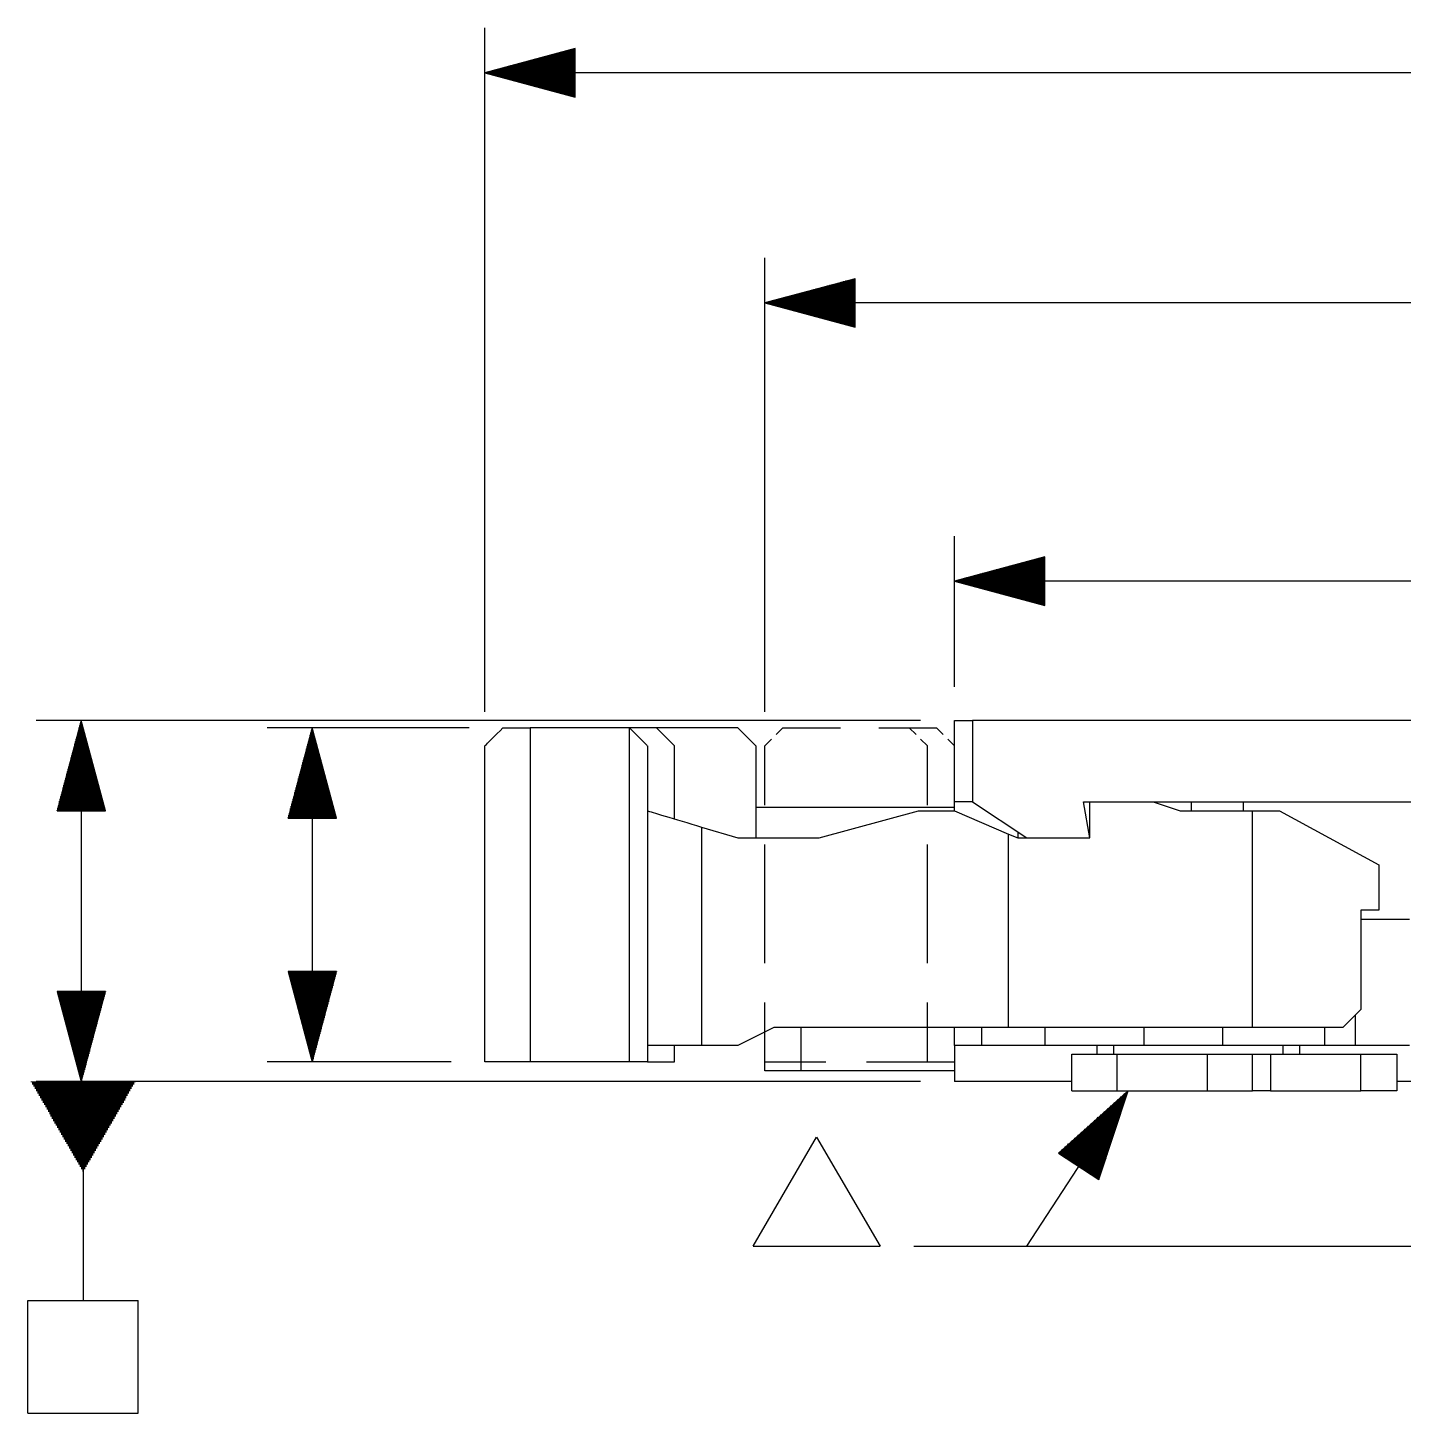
# Model space of a CAD drawing. Extents: x 0 to 420, y 0 to 297.
# Drawn here: x 162.2 to 223.1, y 110.4 to 171.8 of the extents above; entities that cross this region are included whole.
import ezdxf

# ---------------------------------------------------------------- set-up
doc = ezdxf.new("R2010")
doc.units = 0
doc.layers.add('541324033_sd', color=7, linetype='CONTINUOUS')

msp = doc.modelspace()

# ---------------------------------------------------------------- linework, layer by layer
at = {"layer": '541324033_sd', "color": 7}
for points in [[(182.416417, 141.475953), (182.416417, 171.792471)], [(186.416061, 170.668947), (185.686236, 170.668947)], [(186.416061, 170.69604), (185.787836, 170.69604)], [(186.416061, 170.723133), (185.889435, 170.723133)], [(186.416061, 170.750226), (185.991035, 170.750226)], [(186.416061, 170.77732), (186.092635, 170.77732)], [(186.416061, 170.804413), (186.194235, 170.804413)], [(186.416061, 170.832353), (186.295834, 170.832353)], [(186.416061, 170.859446), (186.397434, 170.859446)], [(186.416061, 170.859446), (186.397434, 170.859446)], [(186.416061, 170.069508), (183.451041, 170.069508)], [(186.416061, 170.096601), (183.552641, 170.096601)], [(186.416061, 170.123695), (183.654241, 170.123695)], [(186.416061, 170.151635), (183.755841, 170.151635)], [(186.416061, 170.178728), (183.85744, 170.178728)], [(186.416061, 170.205821), (183.95904, 170.205821)], [(186.416061, 170.232914), (184.06064, 170.232914)], [(186.416061, 170.260008), (184.16224, 170.260008)], [(186.416061, 170.287101), (184.263839, 170.287101)], [(186.416061, 170.315041), (184.365439, 170.315041)], [(186.416061, 170.342134), (184.467039, 170.342134)], [(186.416061, 170.369227), (184.568639, 170.369227)], [(186.416061, 170.396321), (184.670238, 170.396321)], [(186.416061, 170.423414), (184.771838, 170.423414)], [(186.416061, 170.450507), (184.873438, 170.450507)], [(186.416061, 170.4776), (184.975038, 170.4776)], [(186.416061, 170.50554), (185.076637, 170.50554)], [(186.416061, 170.532634), (185.178237, 170.532634)], [(186.416061, 170.559727), (185.279837, 170.559727)], [(186.416061, 170.58682), (185.381437, 170.58682)], [(186.416061, 170.613913), (185.483036, 170.613913)], [(186.416061, 170.641007), (185.584636, 170.641007)], [(234.81564, 169.792649), (182.416417, 169.792649)], [(186.416061, 169.797729), (182.435044, 169.797729)], [(186.416061, 169.787569), (182.435044, 169.787569)], [(186.416061, 169.824822), (182.536644, 169.824822)], [(186.416061, 169.760476), (182.536644, 169.760476)], [(186.416061, 169.851915), (182.638243, 169.851915)], [(186.416061, 169.732536), (182.638243, 169.732536)], [(186.416061, 169.879009), (182.739843, 169.879009)], [(186.416061, 169.705442), (182.739843, 169.705442)], [(186.416061, 169.906102), (182.841443, 169.906102)], [(186.416061, 169.678349), (182.841443, 169.678349)], [(186.416061, 169.933195), (182.943043, 169.933195)], [(186.416061, 169.651256), (182.943043, 169.651256)], [(186.416061, 169.961135), (183.044642, 169.961135)], [(186.416061, 169.624163), (183.044642, 169.624163)], [(186.416061, 169.988228), (183.146242, 169.988228)], [(186.416061, 169.597069), (183.146242, 169.597069)], [(186.416061, 170.015322), (183.247842, 170.015322)], [(186.416061, 169.569129), (183.247842, 169.569129)], [(186.416061, 170.042415), (183.349442, 170.042415)], [(186.416061, 169.542036), (183.349442, 169.542036)], [(186.416061, 169.514943), (183.451041, 169.514943)], [(186.416061, 169.48785), (183.552641, 169.48785)], [(186.416061, 169.460756), (183.654241, 169.460756)], [(186.416061, 169.433663), (183.755841, 169.433663)], [(186.416061, 169.40657), (183.85744, 169.40657)], [(186.416061, 169.37863), (183.95904, 169.37863)], [(186.416061, 169.351537), (184.06064, 169.351537)], [(186.416061, 169.324443), (184.16224, 169.324443)], [(186.416061, 169.29735), (184.263839, 169.29735)], [(186.416061, 169.270257), (184.365439, 169.270257)], [(186.416061, 169.243164), (184.467039, 169.243164)], [(186.416061, 169.215224), (184.568639, 169.215224)], [(186.416061, 169.18813), (184.670238, 169.18813)], [(186.416061, 169.161037), (184.771838, 169.161037)], [(186.416061, 169.133944), (184.873438, 169.133944)], [(186.416061, 169.106851), (184.975038, 169.106851)], [(186.416061, 169.079757), (185.076637, 169.079757)], [(186.416061, 169.051817), (185.178237, 169.051817)], [(186.416061, 169.024724), (185.279837, 169.024724)], [(186.416061, 168.997631), (185.381437, 168.997631)], [(186.416061, 168.970538), (185.483036, 168.970538)], [(186.416061, 168.943444), (185.584636, 168.943444)], [(186.416061, 168.916351), (185.686236, 168.916351)], [(186.416061, 168.889258), (185.787836, 168.889258)], [(186.416061, 168.861318), (185.889435, 168.861318)], [(186.416061, 168.834225), (185.991035, 168.834225)], [(186.416061, 168.807131), (186.092635, 168.807131)], [(186.416061, 168.780038), (186.194235, 168.780038)], [(186.416061, 168.752945), (186.295834, 168.752945)], [(186.416061, 168.725852), (186.397434, 168.725852)], [(186.416061, 168.725852), (186.397434, 168.725852)], [(194.81582, 141.475953), (194.81582, 161.597783)], [(198.81631, 160.228726), (197.17124, 160.228726)], [(198.81631, 160.256666), (197.273687, 160.256666)], [(198.81631, 160.283759), (197.375287, 160.283759)], [(198.81631, 160.310853), (197.476886, 160.310853)], [(198.81631, 160.337946), (197.578486, 160.337946)], [(198.81631, 160.365039), (197.679239, 160.365039)], [(198.81631, 160.392132), (197.781686, 160.392132)], [(198.81631, 160.419226), (197.883285, 160.419226)], [(198.81631, 160.447166), (197.984885, 160.447166)], [(198.81631, 160.474259), (198.086485, 160.474259)], [(198.81631, 160.501352), (198.187238, 160.501352)], [(198.81631, 160.528445), (198.289684, 160.528445)], [(198.81631, 160.555539), (198.391284, 160.555539)], [(198.81631, 160.582632), (198.492884, 160.582632)], [(198.81631, 160.610572), (198.594484, 160.610572)], [(198.81631, 160.637665), (198.695237, 160.637665)], [(198.81631, 160.664758), (198.797683, 160.664758)], [(198.81631, 160.664758), (198.797683, 160.664758)], [(198.81631, 159.630134), (194.936893, 159.630134)], [(198.81631, 159.657228), (195.038492, 159.657228)], [(198.81631, 159.684321), (195.139245, 159.684321)], [(198.81631, 159.711414), (195.241692, 159.711414)], [(198.81631, 159.739354), (195.343292, 159.739354)], [(198.81631, 159.766447), (195.444891, 159.766447)], [(198.81631, 159.793541), (195.546491, 159.793541)], [(198.81631, 159.820634), (195.647244, 159.820634)], [(198.81631, 159.847727), (195.749691, 159.847727)], [(198.81631, 159.87482), (195.85129, 159.87482)], [(198.81631, 159.901914), (195.95289, 159.901914)], [(198.81631, 159.929854), (196.05449, 159.929854)], [(198.81631, 159.956947), (196.155243, 159.956947)], [(198.81631, 159.98404), (196.257689, 159.98404)], [(198.81631, 160.011133), (196.359289, 160.011133)], [(198.81631, 160.038227), (196.460889, 160.038227)], [(198.81631, 160.06532), (196.562489, 160.06532)], [(198.81631, 160.09326), (196.663242, 160.09326)], [(198.81631, 160.120353), (196.765688, 160.120353)], [(198.81631, 160.147446), (196.867288, 160.147446)], [(198.81631, 160.17454), (196.968888, 160.17454)], [(198.81631, 160.201633), (197.070487, 160.201633)], [(234.81564, 159.597961), (194.81582, 159.597961)], [(198.81631, 159.603041), (194.835293, 159.603041)], [(198.81631, 159.592881), (194.835293, 159.592881)], [(198.81631, 159.565788), (194.936893, 159.565788)], [(198.81631, 159.538694), (195.038492, 159.538694)], [(198.81631, 159.510755), (195.139245, 159.510755)], [(198.81631, 159.483661), (195.241692, 159.483661)], [(198.81631, 159.456568), (195.343292, 159.456568)], [(198.81631, 159.429475), (195.444891, 159.429475)], [(198.81631, 159.402381), (195.546491, 159.402381)], [(198.81631, 159.375288), (195.647244, 159.375288)], [(198.81631, 159.347348), (195.749691, 159.347348)], [(198.81631, 159.320255), (195.85129, 159.320255)], [(198.81631, 159.293162), (195.95289, 159.293162)], [(198.81631, 159.266069), (196.05449, 159.266069)], [(198.81631, 159.238975), (196.155243, 159.238975)], [(198.81631, 159.211882), (196.257689, 159.211882)], [(198.81631, 159.184789), (196.359289, 159.184789)], [(198.81631, 159.156849), (196.460889, 159.156849)], [(198.81631, 159.129756), (196.562489, 159.129756)], [(198.81631, 159.102662), (196.663242, 159.102662)], [(198.81631, 159.075569), (196.765688, 159.075569)], [(198.81631, 159.048476), (196.867288, 159.048476)], [(198.81631, 159.021382), (196.968888, 159.021382)], [(198.81631, 158.993443), (197.070487, 158.993443)], [(198.81631, 158.966349), (197.17124, 158.966349)], [(198.81631, 158.939256), (197.273687, 158.939256)], [(198.81631, 158.912163), (197.375287, 158.912163)], [(198.81631, 158.885069), (197.476886, 158.885069)], [(198.81631, 158.857976), (197.578486, 158.857976)], [(198.81631, 158.830036), (197.679239, 158.830036)], [(198.81631, 158.802943), (197.781686, 158.802943)], [(198.81631, 158.77585), (197.883285, 158.77585)], [(198.81631, 158.748756), (197.984885, 158.748756)], [(198.81631, 158.721663), (198.086485, 158.721663)], [(198.81631, 158.69457), (198.187238, 158.69457)], [(198.81631, 158.667477), (198.289684, 158.667477)], [(198.81631, 158.639537), (198.391284, 158.639537)], [(198.81631, 158.612443), (198.492884, 158.612443)], [(198.81631, 158.58535), (198.594484, 158.58535)], [(198.81631, 158.558257), (198.695237, 158.558257)], [(198.81631, 158.531164), (198.797683, 158.531164)], [(198.81631, 158.531164), (198.797683, 158.531164)], [(203.216425, 142.59609), (203.216425, 149.271193)], [(207.216069, 147.95717), (205.775046, 147.95717)], [(207.216069, 147.984263), (205.876645, 147.984263)], [(207.216069, 148.011357), (205.978245, 148.011357)], [(207.216069, 148.03845), (206.079845, 148.03845)], [(207.216069, 148.065543), (206.181445, 148.065543)], [(207.216069, 148.093483), (206.283044, 148.093483)], [(207.216069, 148.120576), (206.384644, 148.120576)], [(207.216069, 148.14767), (206.486244, 148.14767)], [(207.216069, 148.174763), (206.587844, 148.174763)], [(207.216069, 148.201856), (206.689443, 148.201856)], [(207.216069, 148.228949), (206.791043, 148.228949)], [(207.216069, 148.256889), (206.892643, 148.256889)], [(207.216069, 148.283983), (206.994243, 148.283983)], [(207.216069, 148.311076), (207.095842, 148.311076)], [(207.216069, 148.338169), (207.197442, 148.338169)], [(207.216069, 148.338169), (207.197442, 148.338169)], [(207.216069, 147.357732), (203.539851, 147.357732)], [(207.216069, 147.385672), (203.641451, 147.385672)], [(207.216069, 147.412765), (203.743051, 147.412765)], [(207.216069, 147.439858), (203.84465, 147.439858)], [(207.216069, 147.466951), (203.94625, 147.466951)], [(207.216069, 147.494045), (204.04785, 147.494045)], [(207.216069, 147.521138), (204.14945, 147.521138)], [(207.216069, 147.548231), (204.251049, 147.548231)], [(207.216069, 147.576171), (204.352649, 147.576171)], [(207.216069, 147.603264), (204.454249, 147.603264)], [(207.216069, 147.630358), (204.555849, 147.630358)], [(207.216069, 147.657451), (204.657448, 147.657451)], [(207.216069, 147.684544), (204.759048, 147.684544)], [(207.216069, 147.711637), (204.860648, 147.711637)], [(207.216069, 147.739577), (204.962248, 147.739577)], [(207.216069, 147.766671), (205.063847, 147.766671)], [(207.216069, 147.793764), (205.165447, 147.793764)], [(207.216069, 147.820857), (205.267047, 147.820857)], [(207.216069, 147.84795), (205.368647, 147.84795)], [(207.216069, 147.875044), (205.470246, 147.875044)], [(207.216069, 147.902137), (205.571846, 147.902137)], [(207.216069, 147.930077), (205.673446, 147.930077)], [(234.81564, 147.271372), (203.216425, 147.271372)], [(207.216069, 147.276452), (203.235052, 147.276452)], [(207.216069, 147.266292), (203.235052, 147.266292)], [(207.216069, 147.303545), (203.336652, 147.303545)], [(207.216069, 147.239199), (203.336652, 147.239199)], [(207.216069, 147.330638), (203.438251, 147.330638)], [(207.216069, 147.212105), (203.438251, 147.212105)], [(207.216069, 147.185012), (203.539851, 147.185012)], [(207.216069, 147.157072), (203.641451, 147.157072)], [(207.216069, 147.129979), (203.743051, 147.129979)], [(207.216069, 147.102886), (203.84465, 147.102886)], [(207.216069, 147.075792), (203.94625, 147.075792)], [(207.216069, 147.048699), (204.04785, 147.048699)], [(207.216069, 147.021606), (204.14945, 147.021606)], [(207.216069, 146.993666), (204.251049, 146.993666)], [(207.216069, 146.966573), (204.352649, 146.966573)], [(207.216069, 146.939479), (204.454249, 146.939479)], [(207.216069, 146.912386), (204.555849, 146.912386)], [(207.216069, 146.885293), (204.657448, 146.885293)], [(207.216069, 146.8582), (204.759048, 146.8582)], [(207.216069, 146.83026), (204.860648, 146.83026)], [(207.216069, 146.803166), (204.962248, 146.803166)], [(207.216069, 146.776073), (205.063847, 146.776073)], [(207.216069, 146.74898), (205.165447, 146.74898)], [(207.216069, 146.721887), (205.267047, 146.721887)], [(207.216069, 146.694793), (205.368647, 146.694793)], [(207.216069, 146.6677), (205.470246, 146.6677)], [(207.216069, 146.63976), (205.571846, 146.63976)], [(207.216069, 146.612667), (205.673446, 146.612667)], [(207.216069, 146.585574), (205.775046, 146.585574)], [(207.216069, 146.55848), (205.876645, 146.55848)], [(207.216069, 146.531387), (205.978245, 146.531387)], [(207.216069, 146.504294), (206.079845, 146.504294)], [(207.216069, 146.476354), (206.181445, 146.476354)], [(207.216069, 146.449261), (206.283044, 146.449261)], [(207.216069, 146.422167), (206.384644, 146.422167)], [(207.216069, 146.395074), (206.486244, 146.395074)], [(207.216069, 146.367981), (206.587844, 146.367981)], [(207.216069, 146.340887), (206.689443, 146.340887)], [(207.216069, 146.313794), (206.791043, 146.313794)], [(207.216069, 146.285854), (206.892643, 146.285854)], [(207.216069, 146.258761), (206.994243, 146.258761)], [(207.216069, 146.231668), (207.095842, 146.231668)], [(207.216069, 146.204574), (207.197442, 146.204574)], [(207.216069, 146.204574), (207.197442, 146.204574)], [(201.716136, 141.095801), (162.53504, 141.095801)], [(164.421409, 137.096157), (164.421409, 140.670775)], [(164.448502, 137.096157), (164.448502, 140.772375)], [(164.475595, 137.096157), (164.475595, 140.873974)], [(164.502689, 137.096157), (164.502689, 140.975574)], [(164.530629, 137.096157), (164.530629, 141.077174)], [(164.535709, 141.095801), (164.535709, 125.096381)], [(164.539942, 137.096157), (164.539942, 141.077174)], [(164.567882, 137.096157), (164.567882, 140.975574)], [(164.594975, 137.096157), (164.594975, 140.873974)], [(164.622068, 137.096157), (164.622068, 140.772375)], [(164.649162, 137.096157), (164.649162, 140.670775)], [(181.716226, 140.775761), (172.768675, 140.775761)], [(174.736323, 136.776118), (174.736323, 140.655535)], [(174.763416, 136.776118), (174.763416, 140.757135)], [(174.768496, 140.775761), (174.768496, 125.976065)], [(174.773576, 136.776118), (174.773576, 140.757135)], [(174.801516, 136.776118), (174.801516, 140.655535)], [(182.416417, 139.97651), (182.423191, 139.983283), (182.444357, 140.00445), (182.479917, 140.04001), (182.529024, 140.08827), (182.59083, 140.150923), (182.666183, 140.226276), (182.754236, 140.314329), (182.854143, 140.414236), (182.964209, 140.524302), (183.085282, 140.645375), (183.215669, 140.775761)], [(183.215669, 140.775761), (184.416239, 140.775761)], [(188.816355, 140.775761), (184.416239, 140.775761)], [(184.416239, 140.775761), (184.416239, 125.976065)], [(190.016078, 140.775761), (188.816355, 140.775761)], [(188.816355, 140.775761), (188.920494, 140.671622), (189.022941, 140.569175), (189.122001, 140.470115), (189.21598, 140.376136), (189.303187, 140.288929), (189.381927, 140.210189), (189.450506, 140.14161), (189.508926, 140.08319), (189.554646, 140.036623), (189.588513, 140.003603), (189.608833, 139.982437), (189.616453, 139.97651)], [(188.816355, 125.976065), (188.816355, 140.775761)], [(190.816176, 139.97651), (190.016078, 140.775761)], [(193.616096, 140.775761), (190.016078, 140.775761)], [(194.416194, 139.97651), (193.616096, 140.775761)], [(195.316198, 140.476042), (195.615918, 140.775761), (198.166071, 140.775761)], [(199.866174, 140.775761), (202.416327, 140.775761)], [(201.516323, 140.476042), (201.215757, 140.775761)], [(202.716047, 140.476042), (202.416327, 140.775761)], [(203.216425, 137.495783), (203.216425, 141.095801)], [(203.216425, 141.095801), (204.015677, 141.095801)], [(234.81564, 141.095801), (204.015677, 141.095801)], [(204.015677, 141.095801), (204.015677, 137.495783)], [(164.258003, 137.096157), (164.258003, 140.061177)], [(164.285096, 137.096157), (164.285096, 140.162776)], [(164.312189, 137.096157), (164.312189, 140.264376)], [(164.339282, 137.096157), (164.339282, 140.365976)], [(164.367222, 137.096157), (164.367222, 140.467575)], [(164.394316, 137.096157), (164.394316, 140.569175)], [(164.676255, 137.096157), (164.676255, 140.569175)], [(164.703348, 137.096157), (164.703348, 140.467575)], [(164.731288, 137.096157), (164.731288, 140.365976)], [(164.758381, 137.096157), (164.758381, 140.264376)], [(164.785475, 137.096157), (164.785475, 140.162776)], [(164.812568, 137.096157), (164.812568, 140.061177)], [(174.572917, 136.776118), (174.572917, 140.045937)], [(174.60001, 136.776118), (174.60001, 140.147536)], [(174.62795, 136.776118), (174.62795, 140.249136)], [(174.655043, 136.776118), (174.655043, 140.350736)], [(174.682137, 136.776118), (174.682137, 140.452336)], [(174.70923, 136.776118), (174.70923, 140.553935)], [(174.82861, 136.776118), (174.82861, 140.553935)], [(174.855703, 136.776118), (174.855703, 140.452336)], [(174.882796, 136.776118), (174.882796, 140.350736)], [(174.909889, 136.776118), (174.909889, 140.249136)], [(174.936983, 136.776118), (174.936983, 140.147536)], [(174.964076, 136.776118), (174.964076, 140.045937)], [(182.416417, 125.976065), (182.416417, 139.97651)], [(189.616453, 139.97651), (189.616453, 125.976065)], [(190.816176, 136.736325), (190.816176, 139.97651)], [(194.416194, 139.97651), (194.416194, 135.895587)], [(194.81582, 137.351003), (194.81582, 139.97651), (195.116386, 140.276229)], [(202.015855, 137.351003), (202.015855, 139.97651), (201.716136, 140.276229)], [(203.216425, 139.97651), (202.915859, 140.276229)], [(164.094596, 137.096157), (164.094596, 139.451578)], [(164.12169, 137.096157), (164.12169, 139.553178)], [(164.148783, 137.096157), (164.148783, 139.654778)], [(164.176723, 137.096157), (164.176723, 139.756377)], [(164.203816, 137.096157), (164.203816, 139.857977)], [(164.230909, 137.096157), (164.230909, 139.959577)], [(164.839661, 137.096157), (164.839661, 139.959577)], [(164.866754, 137.096157), (164.866754, 139.857977)], [(164.893848, 137.096157), (164.893848, 139.756377)], [(164.921788, 137.096157), (164.921788, 139.654778)], [(164.948881, 137.096157), (164.948881, 139.553178)], [(164.975974, 137.096157), (164.975974, 139.451578)], [(174.409511, 136.776118), (174.409511, 139.436338)], [(174.437451, 136.776118), (174.437451, 139.537938)], [(174.464544, 136.776118), (174.464544, 139.639538)], [(174.491637, 136.776118), (174.491637, 139.741137)], [(174.51873, 136.776118), (174.51873, 139.842737)], [(174.545824, 136.776118), (174.545824, 139.944337)], [(174.992016, 136.776118), (174.992016, 139.944337)], [(175.019109, 136.776118), (175.019109, 139.842737)], [(175.046202, 136.776118), (175.046202, 139.741137)], [(175.073296, 136.776118), (175.073296, 139.639538)], [(175.100389, 136.776118), (175.100389, 139.537938)], [(175.127482, 136.776118), (175.127482, 139.436338)], [(163.93119, 137.096157), (163.93119, 138.84198)], [(163.958283, 137.096157), (163.958283, 138.943579)], [(163.985377, 137.096157), (163.985377, 139.045179)], [(164.013317, 137.096157), (164.013317, 139.146779)], [(164.04041, 137.096157), (164.04041, 139.248379)], [(164.067503, 137.096157), (164.067503, 139.349978)], [(165.003067, 137.096157), (165.003067, 139.349978)], [(165.030161, 137.096157), (165.030161, 139.248379)], [(165.057254, 137.096157), (165.057254, 139.146779)], [(165.085194, 137.096157), (165.085194, 139.045179)], [(165.112287, 137.096157), (165.112287, 138.943579)], [(165.13938, 137.096157), (165.13938, 138.84198)], [(174.246951, 136.776118), (174.246951, 138.82674)], [(174.274044, 136.776118), (174.274044, 138.928339)], [(174.301138, 136.776118), (174.301138, 139.029939)], [(174.328231, 136.776118), (174.328231, 139.131539)], [(174.355324, 136.776118), (174.355324, 139.233139)], [(174.382417, 136.776118), (174.382417, 139.334738)], [(175.155422, 136.776118), (175.155422, 139.334738)], [(175.182515, 136.776118), (175.182515, 139.233139)], [(175.209609, 136.776118), (175.209609, 139.131539)], [(175.236702, 136.776118), (175.236702, 139.029939)], [(175.263795, 136.776118), (175.263795, 138.928339)], [(175.290888, 136.776118), (175.290888, 138.82674)], [(163.740691, 137.096157), (163.740691, 138.130781)], [(163.767784, 137.096157), (163.767784, 138.232381)], [(163.794877, 137.096157), (163.794877, 138.333981)], [(163.82197, 137.096157), (163.82197, 138.435581)], [(163.84991, 137.096157), (163.84991, 138.53718)], [(163.877004, 137.096157), (163.877004, 138.63878)], [(163.904097, 137.096157), (163.904097, 138.74038)], [(165.166474, 137.096157), (165.166474, 138.74038)], [(165.193567, 137.096157), (165.193567, 138.63878)], [(165.22066, 137.096157), (165.22066, 138.53718)], [(165.247754, 137.096157), (165.247754, 138.435581)], [(165.275693, 137.096157), (165.275693, 138.333981)], [(165.302787, 137.096157), (165.302787, 138.232381)], [(165.32988, 137.096157), (165.32988, 138.130781)], [(174.083545, 136.776118), (174.083545, 138.217141)], [(174.110638, 136.776118), (174.110638, 138.318741)], [(174.137731, 136.776118), (174.137731, 138.420341)], [(174.164825, 136.776118), (174.164825, 138.52194)], [(174.191918, 136.776118), (174.191918, 138.62354)], [(174.219011, 136.776118), (174.219011, 138.72514)], [(175.318828, 136.776118), (175.318828, 138.72514)], [(175.345922, 136.776118), (175.345922, 138.62354)], [(175.373015, 136.776118), (175.373015, 138.52194)], [(175.400108, 136.776118), (175.400108, 138.420341)], [(175.427201, 136.776118), (175.427201, 138.318741)], [(175.454295, 136.776118), (175.454295, 138.217141)], [(163.577284, 137.096157), (163.577284, 137.521183)], [(163.604378, 137.096157), (163.604378, 137.622783)], [(163.631471, 137.096157), (163.631471, 137.724382)], [(163.659411, 137.096157), (163.659411, 137.825982)], [(163.686504, 137.096157), (163.686504, 137.927582)], [(163.713597, 137.096157), (163.713597, 138.029182)], [(165.356973, 137.096157), (165.356973, 138.029182)], [(165.384067, 137.096157), (165.384067, 137.927582)], [(165.41116, 137.096157), (165.41116, 137.825982)], [(165.4391, 137.096157), (165.4391, 137.724382)], [(165.466193, 137.096157), (165.466193, 137.622783)], [(165.493286, 137.096157), (165.493286, 137.521183)], [(173.920139, 136.776118), (173.920139, 137.607543)], [(173.947232, 136.776118), (173.947232, 137.709142)], [(173.974325, 136.776118), (173.974325, 137.810742)], [(174.001418, 136.776118), (174.001418, 137.912342)], [(174.028512, 136.776118), (174.028512, 138.013942)], [(174.055605, 136.776118), (174.055605, 138.115541)], [(175.481388, 136.776118), (175.481388, 138.115541)], [(175.509328, 136.776118), (175.509328, 138.013942)], [(175.536421, 136.776118), (175.536421, 137.912342)], [(175.563514, 136.776118), (175.563514, 137.810742)], [(175.590608, 136.776118), (175.590608, 137.709142)], [(175.617701, 136.776118), (175.617701, 137.607543)], [(163.468065, 137.096157), (163.468065, 137.114784)], [(163.468065, 137.096157), (163.468065, 137.114784)], [(163.496005, 137.096157), (163.496005, 137.216384)], [(163.523098, 137.096157), (163.523098, 137.317983)], [(163.550191, 137.096157), (163.550191, 137.419583)], [(165.52038, 137.096157), (165.52038, 137.419583)], [(165.547473, 137.096157), (165.547473, 137.317983)], [(165.574566, 137.096157), (165.574566, 137.216384)], [(165.602506, 137.096157), (165.602506, 137.114784)], [(165.602506, 137.096157), (165.602506, 137.114784)], [(173.756732, 136.776118), (173.756732, 136.997944)], [(173.783826, 136.776118), (173.783826, 137.099544)], [(173.810919, 136.776118), (173.810919, 137.201144)], [(173.838012, 136.776118), (173.838012, 137.302743)], [(173.865105, 136.776118), (173.865105, 137.404343)], [(173.892199, 136.776118), (173.892199, 137.505943)], [(175.644794, 136.776118), (175.644794, 137.505943)], [(175.672734, 136.776118), (175.672734, 137.404343)], [(175.699827, 136.776118), (175.699827, 137.302743)], [(175.726921, 136.776118), (175.726921, 137.201144)], [(175.754014, 136.776118), (175.754014, 137.099544)], [(175.781107, 136.776118), (175.781107, 136.997944)], [(189.616453, 137.096157), (189.625766, 137.092771), (189.657093, 137.084304), (189.707892, 137.069064), (189.778166, 137.047897), (189.867912, 137.020804), (189.975438, 136.988631), (190.100745, 136.950531), (190.242138, 136.908198), (190.398771, 136.860785), (190.569797, 136.809985), (190.752676, 136.754951), (190.946563, 136.697378), (191.148915, 136.636418), (191.358888, 136.572919), (191.574788, 136.508572), (191.794921, 136.442532), (192.0159, 136.376492)], [(194.416194, 137.256177), (203.215579, 137.256177)], [(197.216114, 135.895587), (201.616229, 137.096157)], [(201.616229, 137.096157), (203.216425, 137.096157)], [(204.015677, 137.495783), (203.216425, 137.495783)], [(203.216425, 137.096157), (203.216425, 137.495783)], [(203.216425, 137.096157), (205.615873, 136.06746)], [(204.015677, 137.495783), (206.415971, 135.895587)], [(208.933951, 137.495783), (234.81564, 137.495783)], [(209.21589, 135.895587), (208.933951, 137.495783)], [(209.21589, 135.895587), (209.21589, 137.495783)], [(212.01581, 137.495783), (213.215534, 137.096157), (216.415926, 137.096157)], [(213.695592, 137.495783), (213.695592, 137.096157)], [(216.009527, 137.495783), (216.009527, 137.096157)], [(216.415926, 127.495828), (216.415926, 137.096157)], [(216.415926, 137.096157), (217.615649, 137.096157)], [(217.615649, 137.096157), (222.015765, 134.695863), (222.015765, 132.696042), (221.215667, 132.696042), (221.215667, 128.295926)], [(173.701699, 136.776118), (173.701699, 136.794745)], [(173.701699, 136.776118), (173.701699, 136.794745)], [(173.729639, 136.776118), (173.729639, 136.896344)], [(175.8082, 136.776118), (175.8082, 136.896344)], [(175.835294, 136.776118), (175.835294, 136.794745)], [(175.835294, 136.776118), (175.835294, 136.794745)], [(192.0159, 136.376492), (193.616096, 135.895587)], [(192.0159, 136.376492), (192.0159, 126.69573)], [(193.616096, 135.895587), (197.216114, 135.895587)], [(216.415926, 127.495828), (205.615873, 127.495828), (205.615873, 136.06746), (206.016345, 135.895587), (206.415971, 135.895587)], [(206.016345, 136.163133), (206.016345, 135.895587)], [(206.415971, 135.895587), (209.21589, 135.895587)], [(194.81582, 130.350781), (194.81582, 135.600948)], [(202.015855, 130.350781), (202.015855, 135.600948)], [(221.215667, 132.295569), (223.375508, 132.295569)], [(173.701699, 129.975708), (173.701699, 129.957082)], [(173.701699, 129.975708), (173.701699, 129.957082)], [(173.729639, 129.975708), (173.729639, 129.855482)], [(173.756732, 129.975708), (173.756732, 129.754729)], [(173.783826, 129.975708), (173.783826, 129.653129)], [(173.810919, 129.975708), (173.810919, 129.550683)], [(173.838012, 129.975708), (173.838012, 129.449083)], [(173.865105, 129.975708), (173.865105, 129.347483)], [(173.892199, 129.975708), (173.892199, 129.24673)], [(173.920139, 129.975708), (173.920139, 129.14513)], [(173.947232, 129.975708), (173.947232, 129.042684)], [(173.974325, 129.975708), (173.974325, 128.941084)], [(174.001418, 129.975708), (174.001418, 128.839485)], [(174.028512, 129.975708), (174.028512, 128.738731)], [(174.055605, 129.975708), (174.055605, 128.637132)], [(174.083545, 129.975708), (174.083545, 128.534685)], [(174.110638, 129.975708), (174.110638, 128.433086)], [(174.137731, 129.975708), (174.137731, 128.331486)], [(174.164825, 129.975708), (174.164825, 128.230733)], [(174.191918, 129.975708), (174.191918, 128.129133)], [(174.219011, 129.975708), (174.219011, 128.026687)], [(174.246951, 129.975708), (174.246951, 127.925087)], [(174.274044, 129.975708), (174.274044, 127.823487)], [(174.301138, 129.975708), (174.301138, 127.722734)], [(174.328231, 129.975708), (174.328231, 127.621134)], [(174.355324, 129.975708), (174.355324, 127.518688)], [(174.382417, 129.975708), (174.382417, 127.417088)], [(174.409511, 129.975708), (174.409511, 127.315488)], [(174.437451, 129.975708), (174.437451, 127.214735)], [(174.464544, 129.975708), (174.464544, 127.113136)], [(174.491637, 129.975708), (174.491637, 127.010689)], [(174.51873, 129.975708), (174.51873, 126.909089)], [(174.545824, 129.975708), (174.545824, 126.80749)], [(174.572917, 129.975708), (174.572917, 126.706737)], [(174.60001, 129.975708), (174.60001, 126.605137)], [(174.62795, 129.975708), (174.62795, 126.50269)], [(174.655043, 129.975708), (174.655043, 126.401091)], [(174.682137, 129.975708), (174.682137, 126.299491)], [(174.70923, 129.975708), (174.70923, 126.198738)], [(174.736323, 129.975708), (174.736323, 126.097138)], [(174.763416, 129.975708), (174.763416, 125.994692)], [(174.773576, 129.975708), (174.773576, 125.994692)], [(174.801516, 129.975708), (174.801516, 126.097138)], [(174.82861, 129.975708), (174.82861, 126.198738)], [(174.855703, 129.975708), (174.855703, 126.299491)], [(174.882796, 129.975708), (174.882796, 126.401091)], [(174.909889, 129.975708), (174.909889, 126.50269)], [(174.936983, 129.975708), (174.936983, 126.605137)], [(174.964076, 129.975708), (174.964076, 126.706737)], [(174.992016, 129.975708), (174.992016, 126.80749)], [(175.019109, 129.975708), (175.019109, 126.909089)], [(175.046202, 129.975708), (175.046202, 127.010689)], [(175.073296, 129.975708), (175.073296, 127.113136)], [(175.100389, 129.975708), (175.100389, 127.214735)], [(175.127482, 129.975708), (175.127482, 127.315488)], [(175.155422, 129.975708), (175.155422, 127.417088)], [(175.182515, 129.975708), (175.182515, 127.518688)], [(175.209609, 129.975708), (175.209609, 127.621134)], [(175.236702, 129.975708), (175.236702, 127.722734)], [(175.263795, 129.975708), (175.263795, 127.823487)], [(175.290888, 129.975708), (175.290888, 127.925087)], [(175.318828, 129.975708), (175.318828, 128.026687)], [(175.345922, 129.975708), (175.345922, 128.129133)], [(175.373015, 129.975708), (175.373015, 128.230733)], [(175.400108, 129.975708), (175.400108, 128.331486)], [(175.427201, 129.975708), (175.427201, 128.433086)], [(175.454295, 129.975708), (175.454295, 128.534685)], [(175.481388, 129.975708), (175.481388, 128.637132)], [(175.509328, 129.975708), (175.509328, 128.738731)], [(175.536421, 129.975708), (175.536421, 128.839485)], [(175.563514, 129.975708), (175.563514, 128.941084)], [(175.590608, 129.975708), (175.590608, 129.042684)], [(175.617701, 129.975708), (175.617701, 129.14513)], [(175.644794, 129.975708), (175.644794, 129.24673)], [(175.672734, 129.975708), (175.672734, 129.347483)], [(175.699827, 129.975708), (175.699827, 129.449083)], [(175.726921, 129.975708), (175.726921, 129.550683)], [(175.754014, 129.975708), (175.754014, 129.653129)], [(175.781107, 129.975708), (175.781107, 129.754729)], [(175.8082, 129.975708), (175.8082, 129.855482)], [(175.835294, 129.975708), (175.835294, 129.957082)], [(175.835294, 129.975708), (175.835294, 129.957082)], [(163.468065, 129.096024), (163.468065, 129.077397)], [(163.468065, 129.096024), (163.468065, 129.077397)], [(163.496005, 129.096024), (163.496005, 128.975798)], [(163.523098, 129.096024), (163.523098, 128.874198)], [(163.550191, 129.096024), (163.550191, 128.772598)], [(163.577284, 129.096024), (163.577284, 128.670998)], [(163.604378, 129.096024), (163.604378, 128.569399)], [(163.631471, 129.096024), (163.631471, 128.467799)], [(163.659411, 129.096024), (163.659411, 128.366199)], [(163.686504, 129.096024), (163.686504, 128.264599)], [(163.713597, 129.096024), (163.713597, 128.163)], [(163.740691, 129.096024), (163.740691, 128.0614)], [(163.767784, 129.096024), (163.767784, 127.9598)], [(163.794877, 129.096024), (163.794877, 127.8582)], [(163.82197, 129.096024), (163.82197, 127.756601)], [(163.84991, 129.096024), (163.84991, 127.655001)], [(163.877004, 129.096024), (163.877004, 127.553401)], [(163.904097, 129.096024), (163.904097, 127.451801)], [(163.93119, 129.096024), (163.93119, 127.350202)], [(163.958283, 129.096024), (163.958283, 127.248602)], [(163.985377, 129.096024), (163.985377, 127.147002)], [(164.013317, 129.096024), (164.013317, 127.045402)], [(164.04041, 129.096024), (164.04041, 126.943803)], [(164.067503, 129.096024), (164.067503, 126.842203)], [(164.094596, 129.096024), (164.094596, 126.740603)], [(164.12169, 129.096024), (164.12169, 126.639003)], [(164.148783, 129.096024), (164.148783, 126.537404)], [(164.176723, 129.096024), (164.176723, 126.435804)], [(164.203816, 129.096024), (164.203816, 126.334204)], [(164.230909, 129.096024), (164.230909, 126.232604)], [(164.258003, 129.096024), (164.258003, 126.131005)], [(164.285096, 129.096024), (164.285096, 126.029405)], [(164.312189, 129.096024), (164.312189, 125.927805)], [(164.339282, 129.096024), (164.339282, 125.826205)], [(164.367222, 129.096024), (164.367222, 125.724606)], [(164.394316, 129.096024), (164.394316, 125.623006)], [(164.421409, 129.096024), (164.421409, 125.521406)], [(164.448502, 129.096024), (164.448502, 125.419806)], [(164.475595, 129.096024), (164.475595, 125.318207)], [(164.502689, 129.096024), (164.502689, 125.216607)], [(164.530629, 129.096024), (164.530629, 125.115007)], [(164.539942, 129.096024), (164.539942, 125.115007)], [(164.567882, 129.096024), (164.567882, 125.216607)], [(164.594975, 129.096024), (164.594975, 125.318207)], [(164.622068, 129.096024), (164.622068, 125.419806)], [(164.649162, 129.096024), (164.649162, 125.521406)], [(164.676255, 129.096024), (164.676255, 125.623006)], [(164.703348, 129.096024), (164.703348, 125.724606)], [(164.731288, 129.096024), (164.731288, 125.826205)], [(164.758381, 129.096024), (164.758381, 125.927805)], [(164.785475, 129.096024), (164.785475, 126.029405)], [(164.812568, 129.096024), (164.812568, 126.131005)], [(164.839661, 129.096024), (164.839661, 126.232604)], [(164.866754, 129.096024), (164.866754, 126.334204)], [(164.893848, 129.096024), (164.893848, 126.435804)], [(164.921788, 129.096024), (164.921788, 126.537404)], [(164.948881, 129.096024), (164.948881, 126.639003)], [(164.975974, 129.096024), (164.975974, 126.740603)], [(165.003067, 129.096024), (165.003067, 126.842203)], [(165.030161, 129.096024), (165.030161, 126.943803)], [(165.057254, 129.096024), (165.057254, 127.045402)], [(165.085194, 129.096024), (165.085194, 127.147002)], [(165.112287, 129.096024), (165.112287, 127.248602)], [(165.13938, 129.096024), (165.13938, 127.350202)], [(165.166474, 129.096024), (165.166474, 127.451801)], [(165.193567, 129.096024), (165.193567, 127.553401)], [(165.22066, 129.096024), (165.22066, 127.655001)], [(165.247754, 129.096024), (165.247754, 127.756601)], [(165.275693, 129.096024), (165.275693, 127.8582)], [(165.302787, 129.096024), (165.302787, 127.9598)], [(165.32988, 129.096024), (165.32988, 128.0614)], [(165.356973, 129.096024), (165.356973, 128.163)], [(165.384067, 129.096024), (165.384067, 128.264599)], [(165.41116, 129.096024), (165.41116, 128.366199)], [(165.4391, 129.096024), (165.4391, 128.467799)], [(165.466193, 129.096024), (165.466193, 128.569399)], [(165.493286, 129.096024), (165.493286, 128.670998)], [(165.52038, 129.096024), (165.52038, 128.772598)], [(165.547473, 129.096024), (165.547473, 128.874198)], [(165.574566, 129.096024), (165.574566, 128.975798)], [(165.602506, 129.096024), (165.602506, 129.077397)], [(165.602506, 129.096024), (165.602506, 129.077397)], [(194.81582, 125.976065), (194.81582, 128.600725)], [(202.015855, 125.976065), (202.015855, 128.600725)], [(220.415569, 127.495828), (221.215667, 128.295926)], [(220.976061, 126.69573), (220.976061, 128.05632)], [(205.615873, 127.495828), (195.216292, 127.495828), (193.616096, 126.69573)], [(196.416016, 127.495828), (196.416016, 125.576439), (194.81582, 125.576439), (194.81582, 127.296015)], [(203.216425, 126.69573), (203.216425, 127.495828)], [(204.416149, 127.495828), (204.416149, 126.69573)], [(207.216069, 127.495828), (207.216069, 126.69573)], [(211.616184, 126.69573), (211.616184, 127.495828)], [(215.106136, 126.69573), (215.106136, 127.495828)], [(220.415569, 127.495828), (216.415926, 127.495828)], [(219.615471, 126.69573), (219.615471, 127.495828)], [(192.0159, 126.69573), (189.616453, 126.69573)], [(190.816176, 125.976065), (190.816176, 126.69573)], [(193.616096, 126.69573), (192.0159, 126.69573)], [(204.416149, 126.69573), (203.216425, 126.69573)], [(203.216425, 126.69573), (203.216425, 125.096381)], [(207.216069, 126.69573), (204.416149, 126.69573)], [(211.616184, 126.69573), (207.216069, 126.69573)], [(209.535929, 126.319811), (209.535929, 126.69573)], [(210.255594, 126.69573), (210.255594, 126.319811)], [(215.106136, 126.69573), (211.616184, 126.69573)], [(219.615471, 126.69573), (215.106136, 126.69573)], [(217.775669, 126.319811), (217.775669, 126.69573)], [(218.49618, 126.69573), (218.49618, 126.319811)], [(220.976061, 126.69573), (219.615471, 126.69573)], [(223.375508, 126.69573), (220.976061, 126.69573)], [(230.415524, 126.69573), (230.415524, 125.096381), (222.815863, 125.096381)], [(180.916128, 125.976065), (172.768675, 125.976065)], [(184.416239, 125.976065), (182.416417, 125.976065)], [(188.816355, 125.976065), (184.416239, 125.976065)], [(189.616453, 125.976065), (188.816355, 125.976065)], [(189.616453, 125.976065), (190.816176, 125.976065)], [(194.81582, 125.976065), (197.515833, 125.976065)], [(199.315842, 125.976065), (202.015855, 125.976065)], [(202.015855, 125.976065), (203.216425, 125.976065)], [(208.415792, 126.319811), (210.415614, 126.319811)], [(208.415792, 124.695908), (208.415792, 126.319811)], [(208.415792, 124.695908), (210.415614, 124.695908), (210.415614, 126.319811)], [(210.415614, 126.319811), (214.416104, 126.319811)], [(214.416104, 124.695908), (214.416104, 126.319811), (216.415926, 126.319811)], [(216.415926, 124.695908), (216.415926, 126.319811)], [(216.415926, 126.319811), (217.216024, 126.319811)], [(217.216024, 126.319811), (221.215667, 126.319811)], [(217.216024, 126.319811), (217.216024, 124.695908)], [(221.215667, 126.319811), (222.815863, 126.319811)], [(221.215667, 124.695908), (221.215667, 126.319811)], [(222.815863, 126.319811), (222.815863, 124.695908)], [(203.216425, 125.576439), (196.416016, 125.576439)], [(162.315754, 125.096381), (162.315754, 125.077754)], [(162.315754, 125.096381), (162.315754, 125.077754)], [(162.374174, 125.096381), (162.374174, 124.976154)], [(162.432594, 125.096381), (162.432594, 124.874554)], [(162.49186, 125.096381), (162.49186, 124.772955)], [(201.716136, 125.096381), (162.53504, 125.096381)], [(162.55028, 125.096381), (162.55028, 124.671355)], [(162.6087, 125.096381), (162.6087, 124.569755)], [(162.66712, 125.096381), (162.66712, 124.468155)], [(162.72554, 125.096381), (162.72554, 124.366556)], [(162.784806, 125.096381), (162.784806, 124.264956)], [(162.843226, 125.096381), (162.843226, 124.163356)], [(162.902493, 125.096381), (162.902493, 124.061757)], [(162.960913, 125.096381), (162.960913, 123.960157)], [(163.019332, 125.096381), (163.019332, 123.858557)], [(163.078599, 125.096381), (163.078599, 123.756957)], [(163.137019, 125.096381), (163.137019, 123.655358)], [(163.195439, 125.096381), (163.195439, 123.553758)], [(163.253859, 125.096381), (163.253859, 123.452158)], [(163.312278, 125.096381), (163.312278, 123.350558)], [(163.371545, 125.096381), (163.371545, 123.248959)], [(163.429965, 125.096381), (163.429965, 123.147359)], [(163.488385, 125.096381), (163.488385, 123.045759)], [(163.547651, 125.096381), (163.547651, 122.944159)], [(163.606071, 125.096381), (163.606071, 122.84256)], [(163.664491, 125.096381), (163.664491, 122.74096)], [(163.723757, 125.096381), (163.723757, 122.63936)], [(163.782177, 125.096381), (163.782177, 122.53776)], [(163.840597, 125.096381), (163.840597, 122.436161)], [(163.899017, 125.096381), (163.899017, 122.334561)], [(163.958283, 125.096381), (163.958283, 122.232961)], [(164.016703, 125.096381), (164.016703, 122.131361)], [(164.075123, 125.096381), (164.075123, 122.029762)], [(164.133543, 125.096381), (164.133543, 121.928162)], [(164.19281, 125.096381), (164.19281, 121.826562)], [(164.251229, 125.096381), (164.251229, 121.724962)], [(164.309649, 125.096381), (164.309649, 121.623363)], [(164.368916, 125.096381), (164.368916, 121.521763)], [(164.427336, 125.096381), (164.427336, 121.420163)], [(164.485755, 125.096381), (164.485755, 121.318563)], [(164.545022, 125.096381), (164.545022, 121.216964)], [(164.603442, 125.096381), (164.603442, 121.115364)], [(164.625455, 125.096381), (164.625455, 121.115364)], [(164.683875, 125.096381), (164.683875, 121.216964)], [(164.742295, 125.096381), (164.742295, 121.318563)], [(164.801561, 125.096381), (164.801561, 121.420163)], [(164.859981, 125.096381), (164.859981, 121.521763)], [(164.918401, 125.096381), (164.918401, 121.623363)], [(164.976821, 125.096381), (164.976821, 121.724962)], [(165.036087, 125.096381), (165.036087, 121.826562)], [(165.094507, 125.096381), (165.094507, 121.928162)], [(165.152927, 125.096381), (165.152927, 122.029762)], [(165.211347, 125.096381), (165.211347, 122.131361)], [(165.270613, 125.096381), (165.270613, 122.232961)], [(165.329033, 125.096381), (165.329033, 122.334561)], [(165.387453, 125.096381), (165.387453, 122.436161)], [(165.44672, 125.096381), (165.44672, 122.53776)], [(165.50514, 125.096381), (165.50514, 122.63936)], [(165.563559, 125.096381), (165.563559, 122.74096)], [(165.622826, 125.096381), (165.622826, 122.84256)], [(165.681246, 125.096381), (165.681246, 122.944159)], [(165.739666, 125.096381), (165.739666, 123.045759)], [(165.798086, 125.096381), (165.798086, 123.147359)], [(165.857352, 125.096381), (165.857352, 123.248959)], [(165.915772, 125.096381), (165.915772, 123.350558)], [(165.974192, 125.096381), (165.974192, 123.452158)], [(166.032612, 125.096381), (166.032612, 123.553758)], [(166.091878, 125.096381), (166.091878, 123.655358)], [(166.150298, 125.096381), (166.150298, 123.756957)], [(166.208718, 125.096381), (166.208718, 123.858557)], [(166.267984, 125.096381), (166.267984, 123.960157)], [(166.326404, 125.096381), (166.326404, 124.061757)], [(166.384824, 125.096381), (166.384824, 124.163356)], [(166.444091, 125.096381), (166.444091, 124.264956)], [(166.50251, 125.096381), (166.50251, 124.366556)], [(166.56093, 125.096381), (166.56093, 124.468155)], [(166.61935, 125.096381), (166.61935, 124.569755)], [(166.67777, 125.096381), (166.67777, 124.671355)], [(166.737036, 125.096381), (166.737036, 124.772955)], [(166.795456, 125.096381), (166.795456, 124.874554)], [(166.853876, 125.096381), (166.853876, 124.976154)], [(166.913143, 125.096381), (166.913143, 125.077754)], [(166.913143, 125.096381), (166.913143, 125.077754)], [(201.41811, 117.812525), (206.418511, 117.812525), (210.902446, 124.695908), (207.821434, 121.929855), (209.617209, 120.759765), (210.902446, 124.695908)], [(201.41811, 117.812525), (206.418511, 117.812525), (231.568681, 117.807445), (237.24218, 124.695908), (233.871609, 122.289688), (235.525991, 120.927404), (237.24218, 124.695908)], [(208.415792, 125.096381), (203.216425, 125.096381)], [(208.718898, 121.34481), (210.902446, 124.695908)], [(208.718898, 121.34481), (210.902446, 124.695908)], [(210.415614, 124.695908), (214.416104, 124.695908)], [(214.416104, 124.695908), (216.415926, 124.695908)], [(217.216024, 124.695908), (216.415926, 124.695908)], [(217.216024, 124.695908), (221.215667, 124.695908)], [(222.815863, 124.695908), (221.215667, 124.695908)], [(208.506385, 121.482816), (210.172621, 124.04059)], [(208.548719, 121.455723), (210.318248, 124.171823)], [(208.591052, 121.427783), (210.463874, 124.302209)], [(208.634232, 121.399843), (210.610347, 124.434289)], [(208.676565, 121.37275), (210.755973, 124.564675)], [(208.762078, 121.31687), (210.841486, 124.509642)], [(208.804411, 121.28893), (210.780526, 124.322529)], [(208.846745, 121.26099), (210.719567, 124.136263)], [(208.336206, 121.593729), (209.587576, 123.515658)], [(208.378539, 121.566636), (209.734049, 123.646891)], [(208.420872, 121.538696), (209.879675, 123.778124)], [(208.464052, 121.510756), (210.026148, 123.909357)], [(208.889078, 121.23305), (210.658607, 123.949997)], [(208.932258, 121.205957), (210.597647, 123.762884)], [(208.974591, 121.178017), (210.536687, 123.576618)], [(208.122846, 121.732582), (208.857751, 122.86034)], [(208.166026, 121.704642), (209.003377, 122.991573)], [(208.208359, 121.677549), (209.14985, 123.122806)], [(208.250693, 121.649609), (209.295477, 123.254039)], [(208.293026, 121.621669), (209.44195, 123.384425)], [(209.016924, 121.150077), (210.475727, 123.390352)], [(209.059257, 121.122984), (210.414767, 123.203239)], [(209.101591, 121.095044), (210.353807, 123.016972)], [(209.14477, 121.067104), (210.293694, 122.82986)], [(194.293428, 117.812525), (197.105201, 122.630047)], [(197.105201, 122.630047), (199.918667, 117.812525)], [(207.910334, 121.871435), (208.12708, 122.205021)], [(207.952667, 121.843495), (208.273553, 122.335407)], [(207.995, 121.815555), (208.420026, 122.46664)], [(208.03818, 121.788462), (208.565652, 122.597874)], [(208.080513, 121.760522), (208.712125, 122.729107)], [(209.187104, 121.040011), (210.232734, 122.643593)], [(209.229437, 121.012071), (210.170928, 122.457327)], [(209.272617, 120.984131), (210.110815, 122.270214)], [(207.82482, 121.926469), (207.83498, 121.942555)], [(207.82482, 121.926469), (207.83498, 121.942555)], [(207.868, 121.899375), (207.981453, 122.073788)], [(209.31495, 120.956191), (210.049855, 122.083948)], [(209.357283, 120.928251), (209.988895, 121.896835)], [(209.399616, 120.900311), (209.927935, 121.710569)], [(164.614448, 121.095891), (164.614448, 115.402918)], [(209.442796, 120.873218), (209.866975, 121.524303)], [(209.48513, 120.845278), (209.806015, 121.338037)], [(209.527463, 120.817338), (209.745056, 121.150924)], [(209.570643, 120.790245), (209.684096, 120.964658)], [(209.612976, 120.762305), (209.623136, 120.778391)], [(209.612976, 120.762305), (209.623136, 120.778391)], [(194.293428, 117.812525), (199.918667, 117.812525)], [(162.164201, 110.402517), (162.164201, 115.402918)], [(162.164201, 115.402918), (167.063849, 115.402918)], [(167.063849, 110.402517), (167.063849, 115.402918)], [(162.164201, 110.402517), (167.063849, 110.402517)]]:
    msp.add_lwpolyline(points, dxfattribs=at)
for points in [[(182.416417, 169.792649), (186.416061, 168.720772), (186.416061, 170.864526)], [(194.81582, 159.597961), (198.81631, 158.526084), (198.81631, 160.669838)], [(203.216425, 147.271372), (207.216069, 146.199495), (207.216069, 148.343249)], [(164.535709, 141.095801), (163.463831, 137.096157), (165.607586, 137.096157)], [(174.768496, 140.775761), (173.696619, 136.776118), (175.840374, 136.776118)], [(174.768496, 125.976065), (175.840374, 129.975708), (173.696619, 129.975708)], [(164.535709, 125.096381), (165.607586, 129.096024), (163.463831, 129.096024)]]:
    msp.add_lwpolyline(points, close=True, dxfattribs=at)

doc.saveas('drawing.dxf')
